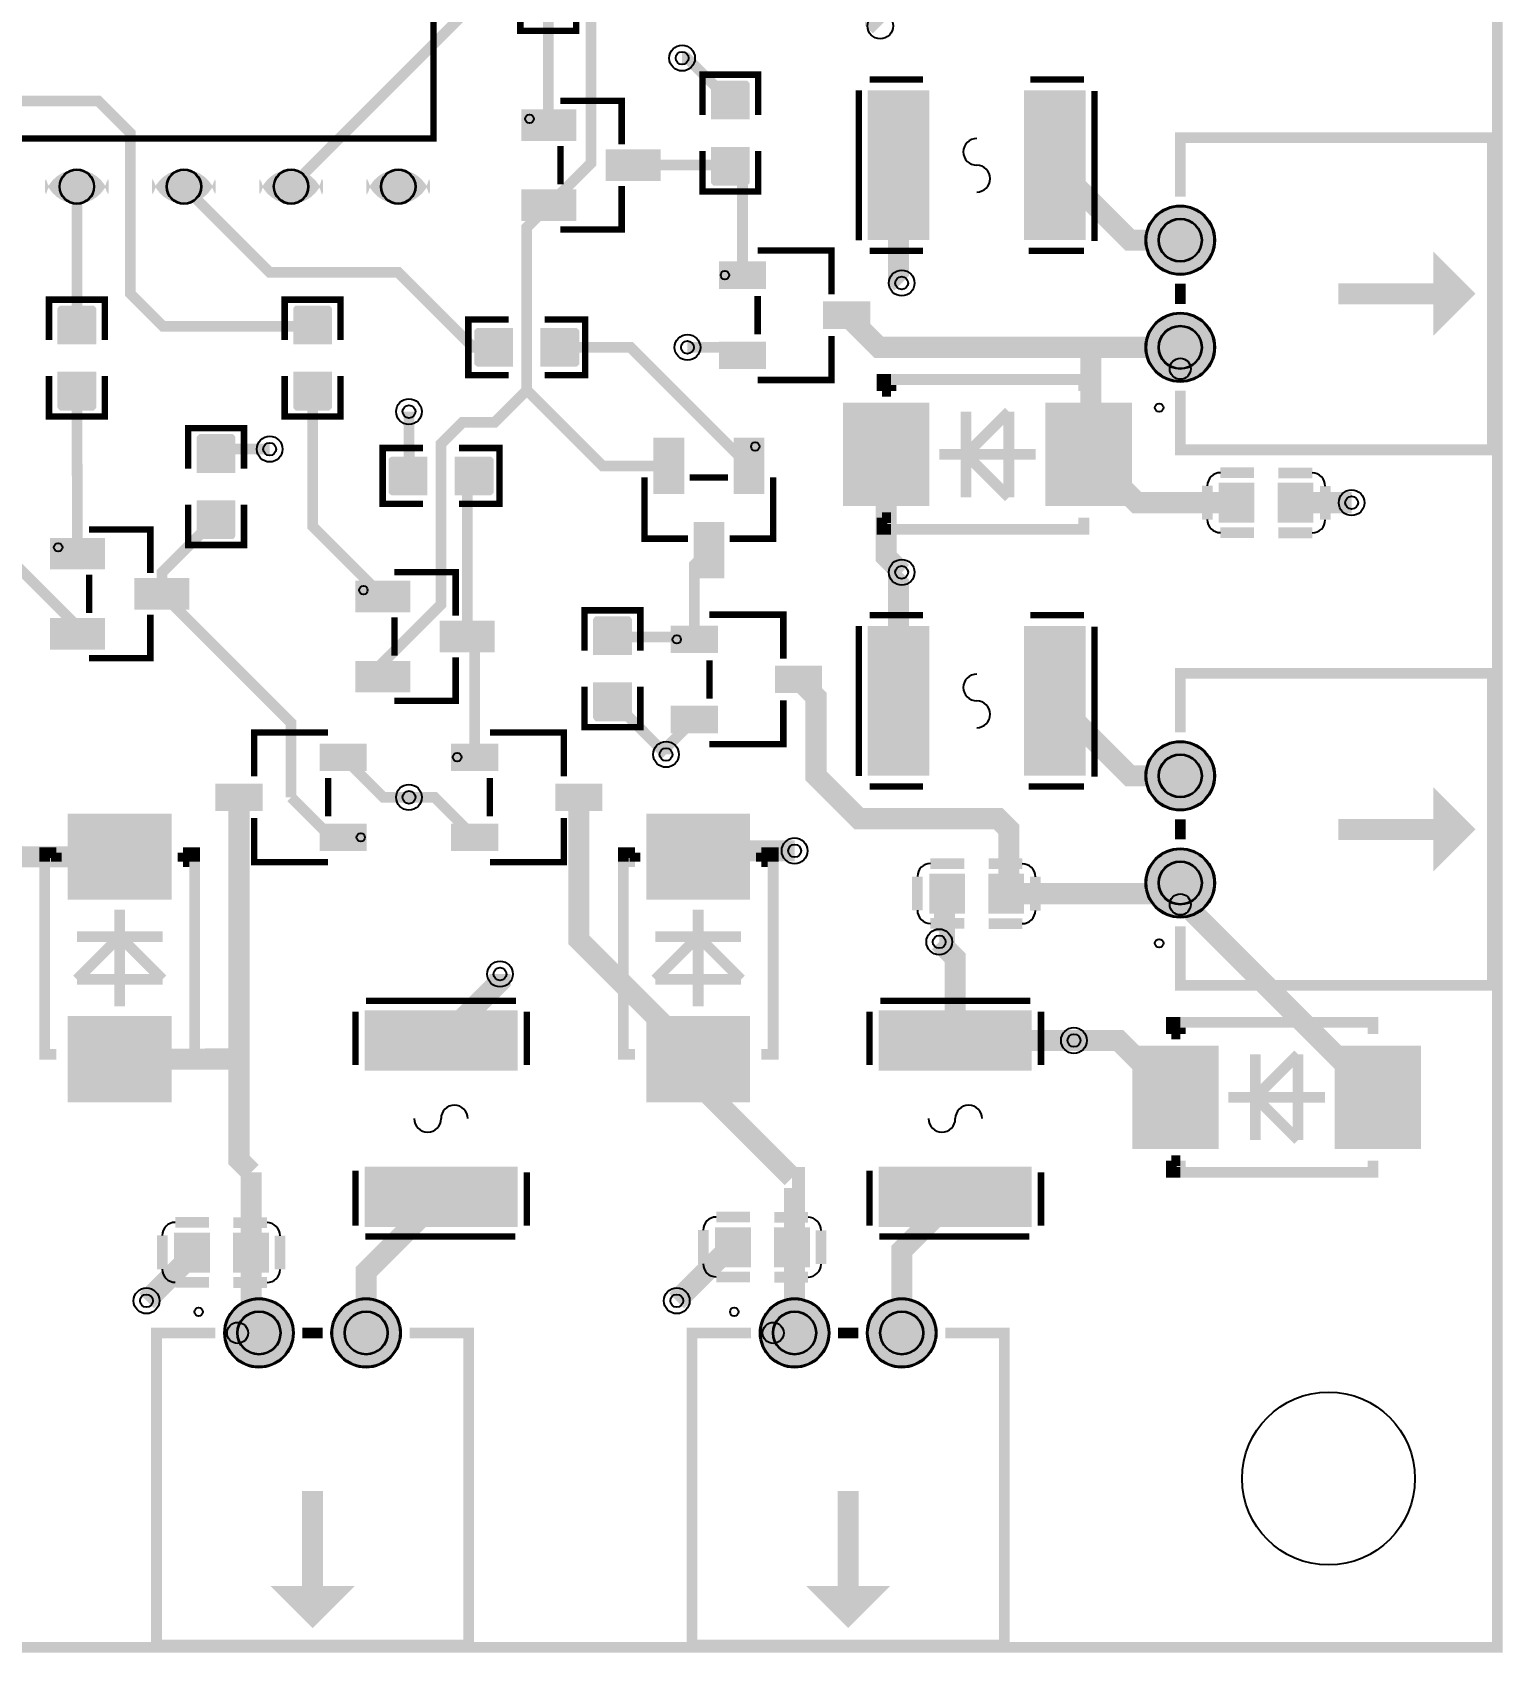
# Model space of a CAD drawing. Header units: millimetres. Extents: x -0.1 to 70.1, y -74.2 to 0.1.
# Drawn here: x 35.27 to 70.13, y -74.13 to -35.71 of the extents above; entities that cross this region are included whole.
import ezdxf

# ---------------------------------------------------------------- set-up
doc = ezdxf.new("R2010")
doc.units = ezdxf.units.MM
for name, color, linetype, true_color in [('BoardOutLine', 7, 'Continuous', 0xff00ff), ('BottomSolderMaskLayer', 7, 'Continuous', 0xaa00ff), ('Document', 7, 'Continuous', 0xffffff), ('Hole', 7, 'Continuous', 0x222222), ('Multi-Layer', 7, 'Continuous', 0xc0c0c0), ('TopLayer', 7, 'Continuous', 0xff0000), ('TopPasteMaskLayer', 7, 'Continuous', 0x808080), ('TopSilkLayer', 7, 'Continuous', 0xffcc00), ('TopSolderMaskLayer', 7, 'Continuous', 0x800080)]:
    doc.layers.add(name, color=color, linetype=linetype, true_color=true_color)

msp = doc.modelspace()

# ---------------------------------------------------------------- hatches: boundary and pattern name
at = {"layer": 'BottomSolderMaskLayer'}
for points in [[(37.077, -39.182, -0.785398), (35.567, -39.182), (35.567, -39.558, -0.785398), (37.077, -39.558)], [(39.617, -39.182, -0.785398), (38.107, -39.182), (38.107, -39.558, -0.785398), (39.617, -39.558)], [(42.157, -39.182, -0.785398), (40.647, -39.182), (40.647, -39.558, -0.785398), (42.157, -39.558)], [(44.697, -39.182, -0.785398), (43.187, -39.182), (43.187, -39.558, -0.785398), (44.697, -39.558)], [(61.659, -40.64, 1), (63.31, -40.64, 1)], [(61.659, -43.18, 1), (63.31, -43.18, 1)], [(61.659, -53.34, 1), (63.31, -53.34, 1)], [(61.659, -55.88, 1), (63.31, -55.88, 1)], [(39.815, -66.548, 1), (41.465, -66.548, 1)], [(42.355, -66.548, 1), (44.005, -66.548, 1)], [(52.515, -66.548, 1), (54.166, -66.548, 1)], [(55.055, -66.548, 1), (56.706, -66.548, 1)]]:
    msp.add_hatch(color=256, dxfattribs=at).paths.add_polyline_path(points)
at = {"layer": 'Document'}
for points in [[(68.484, -42.91), (68.484, -40.91), (68.484, -40.91), (69.484, -41.91)], [(68.484, -42.16), (66.234, -42.16), (66.234, -41.66), (68.484, -41.66)], [(60.091, -46.221), (60.091, -45.205), (60.345, -45.205), (60.345, -46.221)], [(55.065, -45.6), (56.081, -45.6), (56.081, -45.854), (55.065, -45.854)], [(59.697, -45.593), (60.713, -45.593), (60.713, -45.847), (59.697, -45.847)], [(68.484, -55.61), (68.484, -53.61), (68.484, -53.61), (69.484, -54.61)], [(68.484, -54.86), (66.234, -54.86), (66.234, -54.36), (68.484, -54.36)], [(37.458, -54.811), (37.458, -55.827), (37.204, -55.827), (37.204, -54.811)], [(51.174, -54.811), (51.174, -55.827), (50.92, -55.827), (50.92, -54.811)], [(37.465, -59.443), (37.465, -60.459), (37.211, -60.459), (37.211, -59.443)], [(51.181, -59.443), (51.181, -60.459), (50.927, -60.459), (50.927, -59.443)], [(36.836, -59.837), (37.853, -59.837), (37.853, -60.091), (36.836, -60.091)], [(50.553, -59.837), (51.569, -59.837), (51.569, -60.091), (50.553, -60.091)], [(66.949, -61.461), (66.949, -60.445), (67.203, -60.445), (67.203, -61.461)], [(61.923, -60.84), (62.939, -60.84), (62.939, -61.094), (61.923, -61.094)], [(66.555, -60.833), (67.571, -60.833), (67.571, -61.087), (66.555, -61.087)], [(41.66, -72.548), (41.66, -70.298), (42.16, -70.298), (42.16, -72.548)], [(54.36, -72.548), (54.36, -70.298), (54.86, -70.298), (54.86, -72.548)], [(40.91, -72.548), (42.91, -72.548), (42.91, -72.548), (41.91, -73.548)], [(53.61, -72.548), (55.61, -72.548), (55.61, -72.548), (54.61, -73.548)]]:
    msp.add_hatch(color=256, dxfattribs=at).paths.add_polyline_path(points)
at = {"layer": 'Multi-Layer'}
for points in [[(37.052, -39.188, -0.785398), (35.592, -39.188), (35.592, -39.553, -0.785398), (37.052, -39.553)], [(39.592, -39.188, -0.785398), (38.132, -39.188), (38.132, -39.553, -0.785398), (39.592, -39.553)], [(42.132, -39.188, -0.785398), (40.672, -39.188), (40.672, -39.553, -0.785398), (42.132, -39.553)], [(44.672, -39.188, -0.785398), (43.212, -39.188), (43.212, -39.553, -0.785398), (44.672, -39.553)], [(61.684, -40.64, 1), (63.284, -40.64, 1)], [(61.684, -43.18, 1), (63.284, -43.18, 1)], [(61.684, -53.34, 1), (63.284, -53.34, 1)], [(61.684, -55.88, 1), (63.284, -55.88, 1)], [(39.84, -66.548, 1), (41.44, -66.548, 1)], [(42.38, -66.548, 1), (43.98, -66.548, 1)], [(52.54, -66.548, 1), (54.14, -66.548, 1)], [(55.08, -66.548, 1), (56.68, -66.548, 1)]]:
    msp.add_hatch(color=256, dxfattribs=at).paths.add_polyline_path(points)
at = {"layer": 'TopLayer'}
for points in [[(51.384, -37.75), (52.248, -37.75), (52.248, -36.944), (51.384, -36.944)], [(56.508, -37.112), (56.508, -40.612), (55.101, -40.612), (55.101, -37.112)], [(58.808, -37.112), (58.808, -40.612), (60.215, -40.612), (60.215, -37.112)], [(48.139, -38.262), (46.889, -38.262), (46.889, -37.562), (48.139, -37.562)], [(50.139, -39.212), (48.889, -39.212), (48.889, -38.512), (50.139, -38.512)], [(51.384, -38.45), (52.248, -38.45), (52.248, -39.256), (51.384, -39.256)], [(48.139, -40.162), (46.889, -40.162), (46.889, -39.462), (48.139, -39.462)], [(52.64, -41.768), (51.57, -41.768), (51.57, -41.168), (52.64, -41.168)], [(55.11, -42.718), (54.04, -42.718), (54.04, -42.118), (55.11, -42.118)], [(35.89, -43.084), (36.754, -43.084), (36.754, -42.278), (35.89, -42.278)], [(41.478, -43.084), (42.342, -43.084), (42.342, -42.278), (41.478, -42.278)], [(46.64, -43.612), (46.64, -42.748), (45.834, -42.748), (45.834, -43.612)], [(47.34, -43.612), (47.34, -42.748), (48.146, -42.748), (48.146, -43.612)], [(52.64, -43.668), (51.57, -43.668), (51.57, -43.068), (52.64, -43.068)], [(35.89, -43.784), (36.754, -43.784), (36.754, -44.591), (35.89, -44.591)], [(41.478, -43.784), (42.342, -43.784), (42.342, -44.591), (41.478, -44.591)], [(54.512, -44.52), (56.512, -44.52), (56.512, -46.92), (54.512, -46.92)], [(59.312, -44.52), (61.312, -44.52), (61.312, -46.92), (59.312, -46.92)], [(39.192, -46.132), (40.056, -46.132), (40.056, -45.326), (39.192, -45.326)], [(50.008, -46.615), (50.008, -45.365), (50.708, -45.365), (50.708, -46.615)], [(51.908, -46.615), (51.908, -45.365), (52.608, -45.365), (52.608, -46.615)], [(44.608, -46.66), (44.608, -45.796), (43.801, -45.796), (43.801, -46.66)], [(45.308, -46.66), (45.308, -45.796), (46.114, -45.796), (46.114, -46.66)], [(64.216, -47.313), (63.416, -47.313), (63.416, -46.413), (64.216, -46.413)], [(65.616, -47.313), (64.816, -47.313), (64.816, -46.413), (65.616, -46.413)], [(39.192, -46.832), (40.056, -46.832), (40.056, -47.638), (39.192, -47.638)], [(50.958, -48.615), (50.958, -47.365), (51.658, -47.365), (51.658, -48.615)], [(36.963, -48.422), (35.713, -48.422), (35.713, -47.722), (36.963, -47.722)], [(38.963, -49.372), (37.713, -49.372), (37.713, -48.672), (38.963, -48.672)], [(44.202, -49.438), (42.952, -49.438), (42.952, -48.738), (44.202, -48.738)], [(36.963, -50.322), (35.713, -50.322), (35.713, -49.622), (36.963, -49.622)], [(46.202, -50.388), (44.952, -50.388), (44.952, -49.688), (46.202, -49.688)], [(49.454, -50.45), (48.59, -50.45), (48.59, -49.644), (49.454, -49.644)], [(51.497, -50.404), (50.427, -50.404), (50.427, -49.804), (51.497, -49.804)], [(56.508, -49.812), (56.508, -53.312), (55.101, -53.312), (55.101, -49.812)], [(58.808, -49.812), (58.808, -53.312), (60.215, -53.312), (60.215, -49.812)], [(44.202, -51.338), (42.952, -51.338), (42.952, -50.638), (44.202, -50.638)], [(53.967, -51.354), (52.897, -51.354), (52.897, -50.754), (53.967, -50.754)], [(49.454, -51.15), (48.59, -51.15), (48.59, -51.956), (49.454, -51.956)], [(51.497, -52.304), (50.427, -52.304), (50.427, -51.704), (51.497, -51.704)], [(42.102, -52.598), (43.172, -52.598), (43.172, -53.198), (42.102, -53.198)], [(46.29, -53.198), (45.22, -53.198), (45.22, -52.598), (46.29, -52.598)], [(39.632, -53.548), (40.702, -53.548), (40.702, -54.148), (39.632, -54.148)], [(48.76, -54.148), (47.69, -54.148), (47.69, -53.548), (48.76, -53.548)], [(38.538, -54.258), (38.538, -56.258), (36.138, -56.258), (36.138, -54.258)], [(42.102, -54.498), (43.172, -54.498), (43.172, -55.098), (42.102, -55.098)], [(46.29, -55.098), (45.22, -55.098), (45.22, -54.498), (46.29, -54.498)], [(52.254, -54.258), (52.254, -56.258), (49.854, -56.258), (49.854, -54.258)], [(56.558, -55.684), (57.358, -55.684), (57.358, -56.584), (56.558, -56.584)], [(57.958, -55.684), (58.758, -55.684), (58.758, -56.584), (57.958, -56.584)], [(38.538, -59.058), (38.538, -61.058), (36.138, -61.058), (36.138, -59.058)], [(46.708, -60.318), (43.208, -60.318), (43.208, -58.911), (46.708, -58.911)], [(52.254, -59.058), (52.254, -61.058), (49.854, -61.058), (49.854, -59.058)], [(58.9, -60.318), (55.4, -60.318), (55.4, -58.911), (58.9, -58.911)], [(61.37, -59.76), (63.37, -59.76), (63.37, -62.16), (61.37, -62.16)], [(66.17, -59.76), (68.17, -59.76), (68.17, -62.16), (66.17, -62.16)], [(46.708, -62.618), (43.208, -62.618), (43.208, -64.025), (46.708, -64.025)], [(58.9, -62.618), (55.4, -62.618), (55.4, -64.025), (58.9, -64.025)], [(51.478, -64.066), (52.278, -64.066), (52.278, -64.966), (51.478, -64.966)], [(52.878, -64.066), (53.678, -64.066), (53.678, -64.966), (52.878, -64.966)], [(38.651, -64.193), (39.451, -64.193), (39.451, -65.093), (38.651, -65.093)], [(40.051, -64.193), (40.851, -64.193), (40.851, -65.093), (40.051, -65.093)]]:
    msp.add_hatch(color=256, dxfattribs=at).paths.add_polyline_path(points)
at = {"layer": 'TopPasteMaskLayer'}
for points in [[(52.216, -37.745), (51.988, -37.745), (51.988, -37.365), (51.658, -37.365), (51.658, -37.745), (51.416, -37.745), (51.366, -37.695), (51.366, -36.905), (51.416, -36.855), (52.216, -36.855), (52.266, -36.905), (52.266, -37.695)], [(56.508, -37.212), (56.508, -38.167), (56.408, -38.267), (56.13, -38.267), (56.03, -38.367), (56.03, -39.357), (56.13, -39.457), (56.408, -39.457), (56.508, -39.557), (56.508, -40.512), (56.408, -40.612), (55.201, -40.612), (55.101, -40.512), (55.101, -37.212), (55.201, -37.112), (56.408, -37.112)], [(58.808, -37.212), (58.808, -38.167), (58.908, -38.267), (59.186, -38.267), (59.286, -38.367), (59.286, -39.357), (59.186, -39.457), (58.908, -39.457), (58.808, -39.557), (58.808, -40.512), (58.908, -40.612), (60.115, -40.612), (60.215, -40.512), (60.215, -37.212), (60.115, -37.112), (58.908, -37.112)], [(48.139, -38.262), (46.889, -38.262), (46.889, -37.562), (48.139, -37.562)], [(50.139, -39.212), (48.889, -39.212), (48.889, -38.512), (50.139, -38.512)], [(52.266, -39.295), (52.266, -38.495), (52.216, -38.445), (51.988, -38.445), (51.988, -38.815), (51.658, -38.815), (51.658, -38.445), (51.416, -38.445), (51.366, -38.495), (51.366, -39.295), (51.416, -39.345), (52.216, -39.345)], [(48.139, -40.162), (46.889, -40.162), (46.889, -39.462), (48.139, -39.462)], [(52.64, -41.768), (51.57, -41.768), (51.57, -41.168), (52.64, -41.168)], [(36.722, -43.079), (36.494, -43.079), (36.494, -42.699), (36.164, -42.699), (36.164, -43.079), (35.922, -43.079), (35.872, -43.029), (35.872, -42.239), (35.922, -42.189), (36.722, -42.189), (36.772, -42.239), (36.772, -43.029)], [(42.31, -43.079), (42.082, -43.079), (42.082, -42.699), (41.752, -42.699), (41.752, -43.079), (41.51, -43.079), (41.46, -43.029), (41.46, -42.239), (41.51, -42.189), (42.31, -42.189), (42.36, -42.239), (42.36, -43.029)], [(55.11, -42.718), (54.04, -42.718), (54.04, -42.118), (55.11, -42.118)], [(46.635, -42.78), (46.635, -43.008), (46.255, -43.008), (46.255, -43.338), (46.635, -43.338), (46.635, -43.58), (46.585, -43.63), (45.795, -43.63), (45.745, -43.58), (45.745, -42.78), (45.795, -42.73), (46.585, -42.73)], [(48.185, -42.73), (47.385, -42.73), (47.335, -42.78), (47.335, -43.008), (47.705, -43.008), (47.705, -43.338), (47.335, -43.338), (47.335, -43.58), (47.385, -43.63), (48.185, -43.63), (48.235, -43.58), (48.235, -42.78)], [(52.64, -43.668), (51.57, -43.668), (51.57, -43.068), (52.64, -43.068)], [(36.772, -44.629), (36.772, -43.829), (36.722, -43.779), (36.494, -43.779), (36.494, -44.149), (36.164, -44.149), (36.164, -43.779), (35.922, -43.779), (35.872, -43.829), (35.872, -44.629), (35.922, -44.679), (36.722, -44.679)], [(42.36, -44.629), (42.36, -43.829), (42.31, -43.779), (42.082, -43.779), (42.082, -44.149), (41.752, -44.149), (41.752, -43.779), (41.51, -43.779), (41.46, -43.829), (41.46, -44.629), (41.51, -44.679), (42.31, -44.679)], [(54.512, -44.52), (56.512, -44.52), (56.512, -46.92), (54.512, -46.92)], [(59.312, -44.52), (61.312, -44.52), (61.312, -46.92), (59.312, -46.92)], [(40.024, -46.127), (39.796, -46.127), (39.796, -45.747), (39.466, -45.747), (39.466, -46.127), (39.224, -46.127), (39.174, -46.077), (39.174, -45.287), (39.224, -45.237), (40.024, -45.237), (40.074, -45.287), (40.074, -46.077)], [(50.008, -46.615), (50.008, -45.365), (50.708, -45.365), (50.708, -46.615)], [(51.908, -46.615), (51.908, -45.365), (52.608, -45.365), (52.608, -46.615)], [(44.603, -45.828), (44.603, -46.056), (44.223, -46.056), (44.223, -46.386), (44.603, -46.386), (44.603, -46.628), (44.553, -46.678), (43.763, -46.678), (43.713, -46.628), (43.713, -45.828), (43.763, -45.778), (44.553, -45.778)], [(46.153, -45.778), (45.353, -45.778), (45.303, -45.828), (45.303, -46.056), (45.673, -46.056), (45.673, -46.386), (45.303, -46.386), (45.303, -46.628), (45.353, -46.678), (46.153, -46.678), (46.203, -46.628), (46.203, -45.828)], [(64.216, -47.313), (63.416, -47.313), (63.416, -46.413), (64.216, -46.413)], [(65.616, -47.313), (64.816, -47.313), (64.816, -46.413), (65.616, -46.413)], [(40.074, -47.677), (40.074, -46.877), (40.024, -46.827), (39.796, -46.827), (39.796, -47.197), (39.466, -47.197), (39.466, -46.827), (39.224, -46.827), (39.174, -46.877), (39.174, -47.677), (39.224, -47.727), (40.024, -47.727)], [(50.958, -48.615), (50.958, -47.365), (51.658, -47.365), (51.658, -48.615)], [(36.963, -48.422), (35.713, -48.422), (35.713, -47.722), (36.963, -47.722)], [(38.963, -49.372), (37.713, -49.372), (37.713, -48.672), (38.963, -48.672)], [(44.202, -49.438), (42.952, -49.438), (42.952, -48.738), (44.202, -48.738)], [(36.963, -50.322), (35.713, -50.322), (35.713, -49.622), (36.963, -49.622)], [(46.202, -50.388), (44.952, -50.388), (44.952, -49.688), (46.202, -49.688)], [(48.572, -49.605), (48.572, -50.405), (48.622, -50.455), (48.85, -50.455), (48.85, -50.085), (49.18, -50.085), (49.18, -50.455), (49.422, -50.455), (49.472, -50.405), (49.472, -49.605), (49.422, -49.555), (48.622, -49.555)], [(51.497, -50.404), (50.427, -50.404), (50.427, -49.804), (51.497, -49.804)], [(56.508, -49.912), (56.508, -50.867), (56.408, -50.967), (56.13, -50.967), (56.03, -51.067), (56.03, -52.057), (56.13, -52.157), (56.408, -52.157), (56.508, -52.257), (56.508, -53.212), (56.408, -53.312), (55.201, -53.312), (55.101, -53.212), (55.101, -49.912), (55.201, -49.812), (56.408, -49.812)], [(58.808, -49.912), (58.808, -50.867), (58.908, -50.967), (59.186, -50.967), (59.286, -51.067), (59.286, -52.057), (59.186, -52.157), (58.908, -52.157), (58.808, -52.257), (58.808, -53.212), (58.908, -53.312), (60.115, -53.312), (60.215, -53.212), (60.215, -49.912), (60.115, -49.812), (58.908, -49.812)], [(44.202, -51.338), (42.952, -51.338), (42.952, -50.638), (44.202, -50.638)], [(53.967, -51.354), (52.897, -51.354), (52.897, -50.754), (53.967, -50.754)], [(48.622, -51.155), (48.85, -51.155), (48.85, -51.535), (49.18, -51.535), (49.18, -51.155), (49.422, -51.155), (49.472, -51.205), (49.472, -51.995), (49.422, -52.045), (48.622, -52.045), (48.572, -51.995), (48.572, -51.205)], [(51.497, -52.304), (50.427, -52.304), (50.427, -51.704), (51.497, -51.704)], [(42.102, -52.598), (43.172, -52.598), (43.172, -53.198), (42.102, -53.198)], [(46.29, -53.198), (45.22, -53.198), (45.22, -52.598), (46.29, -52.598)], [(39.632, -53.548), (40.702, -53.548), (40.702, -54.148), (39.632, -54.148)], [(48.76, -54.148), (47.69, -54.148), (47.69, -53.548), (48.76, -53.548)], [(38.538, -54.258), (38.538, -56.258), (36.138, -56.258), (36.138, -54.258)], [(42.102, -54.498), (43.172, -54.498), (43.172, -55.098), (42.102, -55.098)], [(46.29, -55.098), (45.22, -55.098), (45.22, -54.498), (46.29, -54.498)], [(52.254, -54.258), (52.254, -56.258), (49.854, -56.258), (49.854, -54.258)], [(56.558, -55.684), (57.358, -55.684), (57.358, -56.584), (56.558, -56.584)], [(57.958, -55.684), (58.758, -55.684), (58.758, -56.584), (57.958, -56.584)], [(38.538, -59.058), (38.538, -61.058), (36.138, -61.058), (36.138, -59.058)], [(46.608, -60.318), (45.653, -60.318), (45.553, -60.218), (45.553, -59.94), (45.453, -59.84), (44.463, -59.84), (44.363, -59.94), (44.363, -60.218), (44.263, -60.318), (43.308, -60.318), (43.208, -60.218), (43.208, -59.011), (43.308, -58.911), (46.608, -58.911), (46.708, -59.011), (46.708, -60.218)], [(52.254, -59.058), (52.254, -61.058), (49.854, -61.058), (49.854, -59.058)], [(58.8, -60.318), (57.845, -60.318), (57.745, -60.218), (57.745, -59.94), (57.645, -59.84), (56.655, -59.84), (56.555, -59.94), (56.555, -60.218), (56.455, -60.318), (55.5, -60.318), (55.4, -60.218), (55.4, -59.011), (55.5, -58.911), (58.8, -58.911), (58.9, -59.011), (58.9, -60.218)], [(61.37, -59.76), (63.37, -59.76), (63.37, -62.16), (61.37, -62.16)], [(66.17, -59.76), (68.17, -59.76), (68.17, -62.16), (66.17, -62.16)], [(46.608, -62.618), (45.653, -62.618), (45.553, -62.718), (45.553, -62.996), (45.453, -63.096), (44.463, -63.096), (44.363, -62.996), (44.363, -62.718), (44.263, -62.618), (43.308, -62.618), (43.208, -62.718), (43.208, -63.925), (43.308, -64.025), (46.608, -64.025), (46.708, -63.925), (46.708, -62.718)], [(58.8, -62.618), (57.845, -62.618), (57.745, -62.718), (57.745, -62.996), (57.645, -63.096), (56.655, -63.096), (56.555, -62.996), (56.555, -62.718), (56.455, -62.618), (55.5, -62.618), (55.4, -62.718), (55.4, -63.925), (55.5, -64.025), (58.8, -64.025), (58.9, -63.925), (58.9, -62.718)], [(51.478, -64.066), (52.278, -64.066), (52.278, -64.966), (51.478, -64.966)], [(52.878, -64.066), (53.678, -64.066), (53.678, -64.966), (52.878, -64.966)], [(38.651, -64.193), (39.451, -64.193), (39.451, -65.093), (38.651, -65.093)], [(40.051, -64.193), (40.851, -64.193), (40.851, -65.093), (40.051, -65.093)]]:
    msp.add_hatch(color=256, dxfattribs=at).paths.add_polyline_path(points)
at = {"layer": 'TopSolderMaskLayer'}
for points in [[(51.357, -37.774), (52.275, -37.774), (52.275, -36.92), (51.357, -36.92)], [(56.533, -37.087), (56.533, -40.637), (55.076, -40.637), (55.076, -37.087)], [(58.783, -37.087), (58.783, -40.637), (60.24, -40.637), (60.24, -37.087)], [(48.164, -38.287), (46.864, -38.287), (46.864, -37.537), (48.164, -37.537)], [(50.164, -39.237), (48.864, -39.237), (48.864, -38.487), (50.164, -38.487)], [(51.357, -38.426), (52.275, -38.426), (52.275, -39.28), (51.357, -39.28)], [(37.077, -39.182, -0.785398), (35.567, -39.182), (35.567, -39.558, -0.785398), (37.077, -39.558)], [(39.617, -39.182, -0.785398), (38.107, -39.182), (38.107, -39.558, -0.785398), (39.617, -39.558)], [(42.157, -39.182, -0.785398), (40.647, -39.182), (40.647, -39.558, -0.785398), (42.157, -39.558)], [(44.697, -39.182, -0.785398), (43.187, -39.182), (43.187, -39.558, -0.785398), (44.697, -39.558)], [(48.164, -40.187), (46.864, -40.187), (46.864, -39.437), (48.164, -39.437)], [(61.659, -40.64, 1), (63.31, -40.64, 1)], [(52.665, -41.793), (51.545, -41.793), (51.545, -41.143), (52.665, -41.143)], [(35.863, -43.108), (36.781, -43.108), (36.781, -42.254), (35.863, -42.254)], [(41.451, -43.108), (42.369, -43.108), (42.369, -42.254), (41.451, -42.254)], [(55.135, -42.743), (54.015, -42.743), (54.015, -42.093), (55.135, -42.093)], [(61.659, -43.18, 1), (63.31, -43.18, 1)], [(46.665, -43.637), (46.665, -42.723), (45.808, -42.723), (45.808, -43.637)], [(47.315, -43.637), (47.315, -42.723), (48.172, -42.723), (48.172, -43.637)], [(52.665, -43.693), (51.545, -43.693), (51.545, -43.043), (52.665, -43.043)], [(35.863, -43.76), (36.781, -43.76), (36.781, -44.614), (35.863, -44.614)], [(41.451, -43.76), (42.369, -43.76), (42.369, -44.614), (41.451, -44.614)], [(54.487, -44.494), (56.537, -44.494), (56.537, -46.945), (54.487, -46.945)], [(59.286, -44.494), (61.337, -44.494), (61.337, -46.945), (59.286, -46.945)], [(39.165, -46.156), (40.083, -46.156), (40.083, -45.302), (39.165, -45.302)], [(49.994, -46.66), (49.994, -45.32), (50.722, -45.32), (50.722, -46.66)], [(51.894, -46.66), (51.894, -45.32), (52.622, -45.32), (52.622, -46.66)], [(44.633, -46.685), (44.633, -45.771), (43.776, -45.771), (43.776, -46.685)], [(45.283, -46.685), (45.283, -45.771), (46.14, -45.771), (46.14, -46.685)], [(64.241, -47.338), (63.391, -47.338), (63.391, -46.388), (64.241, -46.388)], [(65.641, -47.338), (64.791, -47.338), (64.791, -46.388), (65.641, -46.388)], [(39.165, -46.808), (40.083, -46.808), (40.083, -47.662), (39.165, -47.662)], [(50.944, -48.66), (50.944, -47.32), (51.672, -47.32), (51.672, -48.66)], [(36.988, -48.447), (35.688, -48.447), (35.688, -47.697), (36.988, -47.697)], [(38.988, -49.397), (37.688, -49.397), (37.688, -48.647), (38.988, -48.647)], [(44.227, -49.463), (42.927, -49.463), (42.927, -48.713), (44.227, -48.713)], [(36.988, -50.347), (35.688, -50.347), (35.688, -49.597), (36.988, -49.597)], [(46.227, -50.413), (44.927, -50.413), (44.927, -49.663), (46.227, -49.663)], [(49.481, -50.474), (48.563, -50.474), (48.563, -49.62), (49.481, -49.62)], [(51.522, -50.429), (50.402, -50.429), (50.402, -49.779), (51.522, -49.779)], [(56.533, -49.787), (56.533, -53.337), (55.076, -53.337), (55.076, -49.787)], [(58.783, -49.787), (58.783, -53.337), (60.24, -53.337), (60.24, -49.787)], [(44.227, -51.363), (42.927, -51.363), (42.927, -50.613), (44.227, -50.613)], [(53.992, -51.379), (52.872, -51.379), (52.872, -50.729), (53.992, -50.729)], [(49.481, -51.126), (48.563, -51.126), (48.563, -51.98), (49.481, -51.98)], [(51.522, -52.329), (50.402, -52.329), (50.402, -51.679), (51.522, -51.679)], [(42.077, -52.573), (43.197, -52.573), (43.197, -53.223), (42.077, -53.223)], [(46.315, -53.223), (45.195, -53.223), (45.195, -52.573), (46.315, -52.573)], [(61.659, -53.34, 1), (63.31, -53.34, 1)], [(39.607, -53.523), (40.727, -53.523), (40.727, -54.173), (39.607, -54.173)], [(48.785, -54.173), (47.665, -54.173), (47.665, -53.523), (48.785, -53.523)], [(38.569, -54.237), (38.569, -56.279), (36.108, -56.279), (36.108, -54.237)], [(42.077, -54.473), (43.197, -54.473), (43.197, -55.123), (42.077, -55.123)], [(46.315, -55.123), (45.195, -55.123), (45.195, -54.473), (46.315, -54.473)], [(52.285, -54.237), (52.285, -56.279), (49.824, -56.279), (49.824, -54.237)], [(61.659, -55.88, 1), (63.31, -55.88, 1)], [(56.533, -55.659), (57.383, -55.659), (57.383, -56.609), (56.533, -56.609)], [(57.933, -55.659), (58.783, -55.659), (58.783, -56.609), (57.933, -56.609)], [(38.569, -59.037), (38.569, -61.079), (36.108, -61.079), (36.108, -59.037)], [(46.771, -60.328), (43.145, -60.328), (43.145, -58.901), (46.771, -58.901)], [(52.285, -59.037), (52.285, -61.079), (49.824, -61.079), (49.824, -59.037)], [(58.963, -60.328), (55.337, -60.328), (55.337, -58.901), (58.963, -58.901)], [(61.345, -59.734), (63.395, -59.734), (63.395, -62.185), (61.345, -62.185)], [(66.144, -59.734), (68.195, -59.734), (68.195, -62.185), (66.144, -62.185)], [(46.771, -62.608), (43.145, -62.608), (43.145, -64.035), (46.771, -64.035)], [(58.963, -62.608), (55.337, -62.608), (55.337, -64.035), (58.963, -64.035)], [(51.453, -64.041), (52.303, -64.041), (52.303, -64.991), (51.453, -64.991)], [(52.853, -64.041), (53.703, -64.041), (53.703, -64.991), (52.853, -64.991)], [(38.626, -64.168), (39.476, -64.168), (39.476, -65.118), (38.626, -65.118)], [(40.026, -64.168), (40.876, -64.168), (40.876, -65.118), (40.026, -65.118)], [(39.815, -66.548, 1), (41.465, -66.548, 1)], [(42.355, -66.548, 1), (44.005, -66.548, 1)], [(52.515, -66.548, 1), (54.166, -66.548, 1)], [(55.055, -66.548, 1), (56.706, -66.548, 1)]]:
    msp.add_hatch(color=256, dxfattribs=at).paths.add_polyline_path(points)

# ---------------------------------------------------------------- linework, layer by layer
at = {"layer": 'BoardOutLine', "const_width": 0.254}
msp.add_lwpolyline([(0, 0), (25.146, 0), (25.146, -6.096), (44.958, -6.096), (44.958, 0), (70, 0), (70, -74.001), (0, -74.001), (0, 0)], close=True, dxfattribs=at)
at = {"layer": 'BottomSolderMaskLayer'}
for centre, radius in [((36.322, -39.37), 0.414), ((38.862, -39.37), 0.414), ((41.402, -39.37), 0.414), ((43.942, -39.37), 0.414), ((62.484, -40.64), 0.825), ((62.484, -40.64), 0.516), ((62.484, -43.18), 0.825), ((62.484, -43.18), 0.516), ((62.484, -53.34), 0.825), ((62.484, -53.34), 0.516), ((62.484, -55.88), 0.825), ((62.484, -55.88), 0.516), ((40.64, -66.548), 0.825), ((40.64, -66.548), 0.516), ((43.18, -66.548), 0.825), ((43.18, -66.548), 0.516), ((53.34, -66.548), 0.825), ((53.34, -66.548), 0.516), ((55.88, -66.548), 0.825), ((55.88, -66.548), 0.516)]:
    msp.add_circle(centre, radius, dxfattribs=at)
at = {"layer": 'Document'}
for centre, radius in [((47.054, -37.762), 0.1), ((51.689, -41.468), 0.1), ((62.484, -43.688), 0.25), ((52.408, -45.53), 0.1), ((35.878, -47.922), 0.1), ((43.117, -48.938), 0.1), ((50.546, -50.104), 0.1), ((45.339, -52.898), 0.1), ((43.053, -54.798), 0.1), ((62.484, -56.388), 0.25), ((40.132, -66.548), 0.25), ((52.832, -66.548), 0.25)]:
    msp.add_circle(centre, radius, dxfattribs=at)
at = {"layer": 'Hole'}
for centre in [(50.673, -36.322), (55.88, -41.656), (50.8, -43.18), (44.196, -44.704), (40.894, -45.593), (66.548, -46.863), (55.88, -48.514), (50.292, -52.832), (44.196, -53.848), (53.34, -55.118), (56.769, -57.277), (46.355, -58.039), (59.963, -59.615), (37.973, -65.786), (50.546, -65.786)]:
    msp.add_circle(centre, 0.152, dxfattribs=at)
at = {"layer": 'Multi-Layer'}
for centre, radius in [((55.372, -35.56), 0.305), ((50.673, -36.322), 0.305), ((36.322, -39.37), 0.4), ((38.862, -39.37), 0.4), ((41.402, -39.37), 0.4), ((43.942, -39.37), 0.4), ((62.484, -40.64), 0.8), ((62.484, -40.64), 0.5), ((55.88, -41.656), 0.305), ((62.484, -43.18), 0.8), ((50.8, -43.18), 0.305), ((62.484, -43.18), 0.5), ((44.196, -44.704), 0.305), ((40.894, -45.593), 0.305), ((66.548, -46.863), 0.305), ((55.88, -48.514), 0.305), ((50.292, -52.832), 0.305), ((62.484, -53.34), 0.8), ((62.484, -53.34), 0.5), ((44.196, -53.848), 0.305), ((53.34, -55.118), 0.305), ((62.484, -55.88), 0.8), ((62.484, -55.88), 0.5), ((56.769, -57.277), 0.305), ((46.355, -58.039), 0.305), ((59.963, -59.615), 0.305), ((37.973, -65.786), 0.305), ((50.546, -65.786), 0.305), ((40.64, -66.548), 0.8), ((40.64, -66.548), 0.5), ((43.18, -66.548), 0.8), ((43.18, -66.548), 0.5), ((53.34, -66.548), 0.8), ((53.34, -66.548), 0.5), ((55.88, -66.548), 0.8), ((55.88, -66.548), 0.5), ((66, -70), 2.05)]:
    msp.add_circle(centre, radius, dxfattribs=at)
at = {"layer": 'TopLayer'}
for points, const_width in [([(47.513, -39.812), (48.514, -38.811), (48.514, -29.718), (47.752, -28.956), (44.704, -28.956)], 0.254), ([(55.372, -35.56), (55.258, -35.446), (55.258, -33.02)], 0.5), ([(41.402, -39.37), (47.235, -33.537), (47.498, -33.537)], 0.254), ([(47.498, -35.043), (47.498, -37.896), (47.514, -37.912)], 0.254), ([(50.673, -36.322), (50.791, -36.322), (51.816, -37.347)], 0.254), ([(41.91, -42.68), (38.362, -42.68), (37.592, -41.91), (37.592, -38.1), (36.83, -37.338), (34.544, -37.338), (33.782, -38.1), (33.782, -39.37)], 0.254), ([(49.515, -38.862), (51.816, -38.854)], 0.254), ([(51.816, -38.853), (52.105, -39.142), (52.105, -41.468)], 0.254), ([(55.88, -41.656), (55.805, -41.581), (55.805, -38.862)], 0.5), ([(59.511, -38.862), (61.289, -40.64), (62.484, -40.64)], 0.5), ([(36.322, -42.681), (36.322, -39.37)], 0.254), ([(38.862, -39.37), (40.894, -41.402), (43.942, -41.402), (45.72, -43.18), (46.237, -43.18)], 0.254), ([(47.514, -39.812), (46.99, -40.336), (46.99, -44.196), (48.784, -45.99), (50.358, -45.99)], 0.254), ([(54.575, -42.418), (55.337, -43.18), (62.484, -43.18)], 0.5), ([(60.312, -45.72), (60.364, -45.668), (60.364, -43.18)], 0.5), ([(47.743, -43.18), (49.448, -43.18), (52.258, -45.99)], 0.254), ([(52.105, -43.368), (51.917, -43.18), (50.8, -43.18)], 0.254), ([(36.322, -44.188), (36.337, -48.072)], 0.254), ([(41.91, -44.187), (41.91, -47.421), (43.577, -49.088)], 0.254), ([(46.99, -44.196), (46.228, -44.958), (45.466, -44.958), (44.958, -45.466), (44.958, -49.276), (43.576, -50.658), (43.576, -50.988)], 0.254), ([(44.204, -46.228), (44.196, -44.704)], 0.254), ([(39.624, -45.729), (39.76, -45.593), (40.894, -45.593)], 0.254), ([(55.88, -48.514), (55.512, -48.146), (55.512, -45.72)], 0.5), ([(60.312, -45.72), (61.455, -46.863), (63.816, -46.863)], 0.5), ([(45.711, -46.228), (45.577, -46.362), (45.577, -50.038)], 0.254), ([(66.548, -46.863), (65.216, -46.863)], 0.5), ([(39.624, -47.235), (38.338, -48.521), (38.338, -49.022)], 0.254), ([(29.48, -49.21), (30.48, -48.21), (30.48, -47.752), (30.734, -47.498), (34.036, -47.498), (36.338, -49.8), (36.338, -49.972)], 0.254), ([(51.308, -47.99), (50.962, -48.336), (50.962, -50.104)], 0.254), ([(55.88, -48.514), (55.805, -48.589), (55.805, -51.562)], 0.5), ([(38.338, -49.022), (41.402, -52.086), (41.402, -53.848)], 0.254), ([(45.577, -50.038), (45.755, -50.216), (45.755, -52.898)], 0.254), ([(50.962, -50.104), (50.904, -50.047), (49.022, -50.047)], 0.254), ([(53.432, -51.054), (53.848, -51.471), (53.848, -53.34), (54.864, -54.356), (58.166, -54.356), (58.42, -54.61), (58.42, -56.134), (59.251, -56.134)], 0.5), ([(50.292, -52.832), (49.022, -51.554)], 0.254), ([(59.511, -51.562), (61.289, -53.34), (62.484, -53.34)], 0.5), ([(50.962, -52.004), (50.292, -52.674), (50.292, -52.832)], 0.254), ([(42.637, -52.898), (43.587, -53.848), (44.196, -53.848)], 0.254), ([(40.455, -62.738), (40.167, -62.45), (40.167, -53.848)], 0.5), ([(41.402, -53.848), (42.352, -54.798), (42.637, -54.798)], 0.254), ([(45.755, -54.798), (44.805, -53.848), (44.196, -53.848)], 0.254), ([(51.054, -60.058), (48.225, -57.229), (48.225, -53.848)], 0.5), ([(34.798, -55.118), (34.938, -55.258), (37.338, -55.258)], 0.5), ([(51.054, -55.258), (51.194, -55.118), (53.34, -55.118)], 0.5), ([(58.547, -56.134), (62.23, -56.134), (62.484, -55.88)], 0.5), ([(67.17, -60.96), (62.484, -56.274), (62.484, -55.88)], 0.5), ([(56.769, -57.277), (56.896, -57.277), (56.896, -56.134), (56.896, -56.134)], 0.5), ([(56.769, -57.277), (57.15, -57.658), (57.15, -59.615)], 0.5), ([(44.958, -59.615), (46.355, -58.217), (46.355, -58.039)], 0.5), ([(59.963, -59.615), (57.15, -59.615)], 0.5), ([(62.37, -60.96), (61.025, -59.615), (59.963, -59.615)], 0.5), ([(37.338, -60.058), (40.168, -60.053)], 0.5), ([(53.282, -62.865), (51.054, -60.638), (51.054, -60.058)], 0.5), ([(40.64, -66.548), (40.455, -66.363), (40.455, -62.738)], 0.5), ([(53.282, -62.865), (53.34, -62.865), (53.34, -66.548)], 0.5), ([(44.958, -63.321), (43.18, -65.099), (43.18, -66.548)], 0.5), ([(57.15, -63.321), (55.88, -64.591), (55.88, -66.548)], 0.5), ([(37.973, -65.786), (39.051, -64.708), (39.051, -64.643)], 0.5), ([(50.546, -65.786), (51.816, -64.516), (51.878, -64.516)], 0.5)]:
    msp.add_lwpolyline(points, dxfattribs=dict(at, const_width=const_width))
at = {"layer": 'TopSilkLayer', "const_width": 0.152}
msp.add_lwpolyline([(25.323, -38.229), (25.323, -32.891), (44.781, -32.891), (44.781, -38.229), (25.323, -38.229)], close=True, dxfattribs=at)
at = {"layer": 'TopSilkLayer'}
for points, const_width in [([(46.837, -34.716), (46.837, -35.675), (48.159, -35.675), (48.159, -34.716)], 0.152), ([(51.155, -37.674), (51.155, -36.715), (52.477, -36.715), (52.477, -37.674)], 0.152), ([(56.388, -36.83), (55.118, -36.83)], 0.152), ([(58.928, -36.83), (60.198, -36.83)], 0.152), ([(47.788, -37.336), (49.24, -37.336), (49.24, -38.367)], 0.152), ([(54.864, -40.64), (54.864, -37.084)], 0.152), ([(60.452, -40.66), (60.452, -37.104)], 0.152), ([(47.788, -39.317), (47.788, -38.407)], 0.152), ([(62.484, -39.609), (62.484, -38.21), (69.884, -38.21), (69.884, -45.61)], 0.254), ([(51.155, -38.526), (51.155, -39.485), (52.477, -39.485), (52.477, -38.526)], 0.152), ([(47.788, -40.388), (49.24, -40.388), (49.24, -39.357)], 0.152), ([(52.464, -40.882), (54.216, -40.882), (54.216, -41.923)], 0.152), ([(55.118, -40.894), (56.388, -40.894)], 0.152), ([(60.198, -40.894), (58.893, -40.894)], 0.152), ([(62.484, -42.149), (62.484, -41.671)], 0.254), ([(35.661, -43.008), (35.661, -42.049), (36.983, -42.049), (36.983, -43.008)], 0.152), ([(41.249, -43.008), (41.249, -42.049), (42.571, -42.049), (42.571, -43.008)], 0.152), ([(52.464, -42.873), (52.464, -41.963)], 0.152), ([(46.564, -43.841), (45.605, -43.841), (45.605, -42.519), (46.564, -42.519)], 0.152), ([(47.416, -43.841), (48.375, -43.841), (48.375, -42.519), (47.416, -42.519)], 0.152), ([(52.464, -43.954), (54.216, -43.954), (54.216, -42.913)], 0.152), ([(35.661, -43.86), (35.661, -44.819), (36.983, -44.819), (36.983, -43.86)], 0.152), ([(41.249, -43.86), (41.249, -44.819), (42.571, -44.819), (42.571, -43.86)], 0.152), ([(55.626, -43.942), (55.416, -43.942), (55.416, -44.219)], 0.254), ([(55.416, -44.219), (55.626, -44.219)], 0.254), ([(55.626, -44.069), (55.626, -43.942), (60.198, -43.942), (60.198, -44.219)], 0.254), ([(55.626, -44.219), (55.626, -44.069)], 0.254), ([(69.884, -45.61), (62.484, -45.61), (62.484, -44.211)], 0.254), ([(58.42, -44.704), (57.404, -45.72), (58.42, -46.736)], 0.254), ([(57.404, -44.704), (57.404, -46.736)], 0.254), ([(58.42, -44.704), (58.42, -46.736)], 0.254), ([(38.963, -46.056), (38.963, -45.097), (40.285, -45.097), (40.285, -46.056)], 0.152), ([(44.532, -46.889), (43.573, -46.889), (43.573, -45.567), (44.532, -45.567)], 0.152), ([(45.384, -46.889), (46.343, -46.889), (46.343, -45.567), (45.384, -45.567)], 0.152), ([(56.769, -45.72), (59.055, -45.72)], 0.254), ([(64.236, -46.153), (63.436, -46.153)], 0.254), ([(64.812, -46.159), (65.612, -46.159)], 0.254), ([(49.782, -46.264), (49.782, -47.716), (50.813, -47.716)], 0.152), ([(50.853, -46.264), (51.763, -46.264)], 0.152), ([(52.834, -46.264), (52.834, -47.716), (51.803, -47.716)], 0.152), ([(63.126, -47.263), (63.126, -46.463)], 0.254), ([(65.921, -47.269), (65.921, -46.469)], 0.254), ([(38.963, -46.908), (38.963, -47.867), (40.285, -47.867), (40.285, -46.908)], 0.152), ([(55.415, -47.221), (55.415, -47.498), (55.626, -47.498)], 0.254), ([(55.416, -47.221), (55.626, -47.221)], 0.254), ([(60.198, -47.221), (60.198, -47.498), (55.626, -47.498), (55.626, -47.221)], 0.254), ([(36.612, -47.496), (38.064, -47.496), (38.064, -48.527)], 0.152), ([(64.236, -47.573), (63.436, -47.573)], 0.254), ([(64.812, -47.578), (65.612, -47.578)], 0.254), ([(36.612, -49.477), (36.612, -48.567)], 0.152), ([(43.851, -48.512), (45.303, -48.512), (45.303, -49.543)], 0.152), ([(36.612, -50.548), (38.064, -50.548), (38.064, -49.517)], 0.152), ([(43.851, -50.493), (43.851, -49.583)], 0.152), ([(49.683, -50.374), (49.683, -49.415), (48.361, -49.415), (48.361, -50.374)], 0.152), ([(51.321, -49.518), (53.073, -49.518), (53.073, -50.559)], 0.152), ([(56.388, -49.53), (55.118, -49.53)], 0.152), ([(58.928, -49.53), (60.198, -49.53)], 0.152), ([(54.864, -53.34), (54.864, -49.784)], 0.152), ([(60.452, -53.36), (60.452, -49.804)], 0.152), ([(43.851, -51.564), (45.303, -51.564), (45.303, -50.533)], 0.152), ([(51.321, -51.509), (51.321, -50.599)], 0.152), ([(62.484, -52.309), (62.484, -50.91), (69.884, -50.91), (69.884, -58.31)], 0.254), ([(49.683, -51.226), (49.683, -52.185), (48.361, -52.185), (48.361, -51.226)], 0.152), ([(51.321, -52.59), (53.073, -52.59), (53.073, -51.549)], 0.152), ([(42.278, -52.312), (40.526, -52.312), (40.526, -53.353)], 0.152), ([(46.114, -52.312), (47.866, -52.312), (47.866, -53.353)], 0.152), ([(42.278, -53.393), (42.278, -54.303)], 0.152), ([(46.114, -54.303), (46.114, -53.393)], 0.152), ([(55.118, -53.594), (56.388, -53.594)], 0.152), ([(60.198, -53.594), (58.893, -53.594)], 0.152), ([(42.278, -55.384), (40.526, -55.384), (40.526, -54.343)], 0.152), ([(46.114, -55.384), (47.866, -55.384), (47.866, -54.343)], 0.152), ([(62.484, -54.849), (62.484, -54.371)], 0.254), ([(35.837, -55.161), (35.56, -55.161), (35.56, -55.372)], 0.254), ([(35.837, -59.944), (35.56, -59.944), (35.56, -55.372), (35.837, -55.372)], 0.254), ([(35.837, -55.162), (35.837, -55.372)], 0.254), ([(38.839, -55.162), (38.839, -55.372)], 0.254), ([(39.116, -55.372), (39.116, -55.162), (38.839, -55.162)], 0.254), ([(38.839, -55.372), (38.989, -55.372)], 0.254), ([(38.989, -55.372), (39.116, -55.372), (39.116, -59.944), (38.839, -59.944)], 0.254), ([(49.553, -55.161), (49.276, -55.161), (49.276, -55.372)], 0.254), ([(49.553, -59.944), (49.276, -59.944), (49.276, -55.372), (49.553, -55.372)], 0.254), ([(49.553, -55.162), (49.553, -55.372)], 0.254), ([(52.555, -55.162), (52.555, -55.372)], 0.254), ([(52.832, -55.372), (52.832, -55.162), (52.555, -55.162)], 0.254), ([(52.555, -55.372), (52.705, -55.372)], 0.254), ([(52.705, -55.372), (52.832, -55.372), (52.832, -59.944), (52.555, -59.944)], 0.254), ([(57.362, -55.419), (56.562, -55.419)], 0.254), ([(57.938, -55.424), (58.738, -55.424)], 0.254), ([(56.253, -55.728), (56.253, -56.528)], 0.254), ([(59.048, -55.734), (59.048, -56.534)], 0.254), ([(37.338, -56.515), (37.338, -58.801)], 0.254), ([(51.054, -56.515), (51.054, -58.801)], 0.254), ([(57.362, -56.838), (56.562, -56.838)], 0.254), ([(57.938, -56.844), (58.738, -56.844)], 0.254), ([(69.884, -58.31), (62.484, -58.31), (62.484, -56.911)], 0.254), ([(38.354, -58.166), (37.338, -57.15), (36.322, -58.166)], 0.254), ([(38.354, -57.15), (36.322, -57.15)], 0.254), ([(52.07, -58.166), (51.054, -57.15), (50.038, -58.166)], 0.254), ([(52.07, -57.15), (50.038, -57.15)], 0.254), ([(38.354, -58.166), (36.322, -58.166)], 0.254), ([(52.07, -58.166), (50.038, -58.166)], 0.254), ([(43.18, -58.674), (46.736, -58.674)], 0.152), ([(55.372, -58.674), (58.928, -58.674)], 0.152), ([(42.926, -58.928), (42.926, -60.198)], 0.152), ([(46.99, -60.198), (46.99, -58.928)], 0.152), ([(55.118, -58.928), (55.118, -60.198)], 0.152), ([(59.182, -60.198), (59.182, -58.928)], 0.152), ([(62.484, -59.182), (62.274, -59.182), (62.274, -59.459)], 0.254), ([(62.484, -59.309), (62.484, -59.182), (67.056, -59.182), (67.056, -59.459)], 0.254), ([(62.274, -59.459), (62.484, -59.459)], 0.254), ([(62.484, -59.459), (62.484, -59.309)], 0.254), ([(65.278, -59.944), (64.262, -60.96), (65.278, -61.976)], 0.254), ([(64.262, -59.944), (64.262, -61.976)], 0.254), ([(65.278, -59.944), (65.278, -61.976)], 0.254), ([(63.627, -60.96), (65.913, -60.96)], 0.254), ([(62.273, -62.461), (62.273, -62.738), (62.484, -62.738)], 0.254), ([(62.274, -62.461), (62.484, -62.461)], 0.254), ([(67.056, -62.461), (67.056, -62.738), (62.484, -62.738), (62.484, -62.461)], 0.254), ([(42.926, -64.008), (42.926, -62.703)], 0.152), ([(46.99, -62.738), (46.99, -64.008)], 0.152), ([(55.118, -64.008), (55.118, -62.703)], 0.152), ([(59.182, -62.738), (59.182, -64.008)], 0.152), ([(52.282, -63.801), (51.482, -63.801)], 0.254), ([(52.858, -63.806), (53.658, -63.806)], 0.254), ([(38.346, -64.237), (38.346, -65.037)], 0.254), ([(39.455, -63.928), (38.655, -63.928)], 0.254), ([(40.031, -63.933), (40.831, -63.933)], 0.254), ([(41.141, -64.243), (41.141, -65.043)], 0.254), ([(51.173, -64.11), (51.173, -64.91)], 0.254), ([(53.968, -64.116), (53.968, -64.916)], 0.254), ([(43.16, -64.262), (46.716, -64.262)], 0.152), ([(55.352, -64.262), (58.908, -64.262)], 0.152), ([(39.455, -65.347), (38.655, -65.347)], 0.254), ([(40.031, -65.353), (40.831, -65.353)], 0.254), ([(52.282, -65.22), (51.482, -65.22)], 0.254), ([(52.858, -65.226), (53.658, -65.226)], 0.254), ([(44.211, -66.548), (45.61, -66.548), (45.61, -73.948), (38.21, -73.948)], 0.254), ([(38.21, -73.948), (38.21, -66.548), (39.609, -66.548)], 0.254), ([(41.671, -66.548), (42.149, -66.548)], 0.254), ([(56.911, -66.548), (58.31, -66.548), (58.31, -73.948), (50.91, -73.948)], 0.254), ([(50.91, -73.948), (50.91, -66.548), (52.309, -66.548)], 0.254), ([(54.371, -66.548), (54.849, -66.548)], 0.254)]:
    msp.add_lwpolyline(points, dxfattribs=dict(at, const_width=const_width))
for centre in [(61.984, -44.61), (61.984, -57.31), (39.21, -66.048), (51.91, -66.048)]:
    msp.add_circle(centre, 0.1, dxfattribs=at)
for centre, radius, start, end in [((57.658, -38.545), 0.318, 90, 270), ((57.658, -39.18), 0.318, 270, 90), ((63.436, -46.463), 0.31, 90, 180), ((65.612, -46.469), 0.31, 359.9953, 90), ((63.436, -47.263), 0.31, 179.9953, 270), ((65.612, -47.269), 0.31, 270, 0), ((57.658, -51.245), 0.318, 90, 270), ((57.658, -51.88), 0.318, 270, 90), ((56.562, -55.728), 0.31, 90, 180), ((58.738, -55.734), 0.31, 359.9953, 90), ((56.562, -56.528), 0.31, 179.9953, 270), ((58.738, -56.534), 0.31, 270, 0), ((45.275, -61.468), 0.318, 0, 180), ((57.468, -61.468), 0.318, 0, 180), ((44.64, -61.468), 0.318, 180, 0), ((56.833, -61.468), 0.318, 180, 0), ((38.655, -64.237), 0.31, 90, 180), ((40.831, -64.243), 0.31, 359.9953, 90), ((51.482, -64.11), 0.31, 90, 180), ((53.658, -64.116), 0.31, 359.9953, 90), ((51.482, -64.91), 0.31, 179.9953, 270), ((53.658, -64.916), 0.31, 270, 0), ((38.655, -65.037), 0.31, 179.9953, 270), ((40.831, -65.043), 0.31, 270, 0)]:
    msp.add_arc(centre, radius, start, end, dxfattribs=at)
at = {"layer": 'TopSolderMaskLayer'}
for centre, radius in [((36.322, -39.37), 0.414), ((38.862, -39.37), 0.414), ((41.402, -39.37), 0.414), ((43.942, -39.37), 0.414), ((62.484, -40.64), 0.825), ((62.484, -40.64), 0.516), ((62.484, -43.18), 0.825), ((62.484, -43.18), 0.516), ((62.484, -53.34), 0.825), ((62.484, -53.34), 0.516), ((62.484, -55.88), 0.825), ((62.484, -55.88), 0.516), ((40.64, -66.548), 0.825), ((40.64, -66.548), 0.516), ((43.18, -66.548), 0.825), ((43.18, -66.548), 0.516), ((53.34, -66.548), 0.825), ((53.34, -66.548), 0.516), ((55.88, -66.548), 0.825), ((55.88, -66.548), 0.516)]:
    msp.add_circle(centre, radius, dxfattribs=at)

doc.saveas('drawing.dxf')
